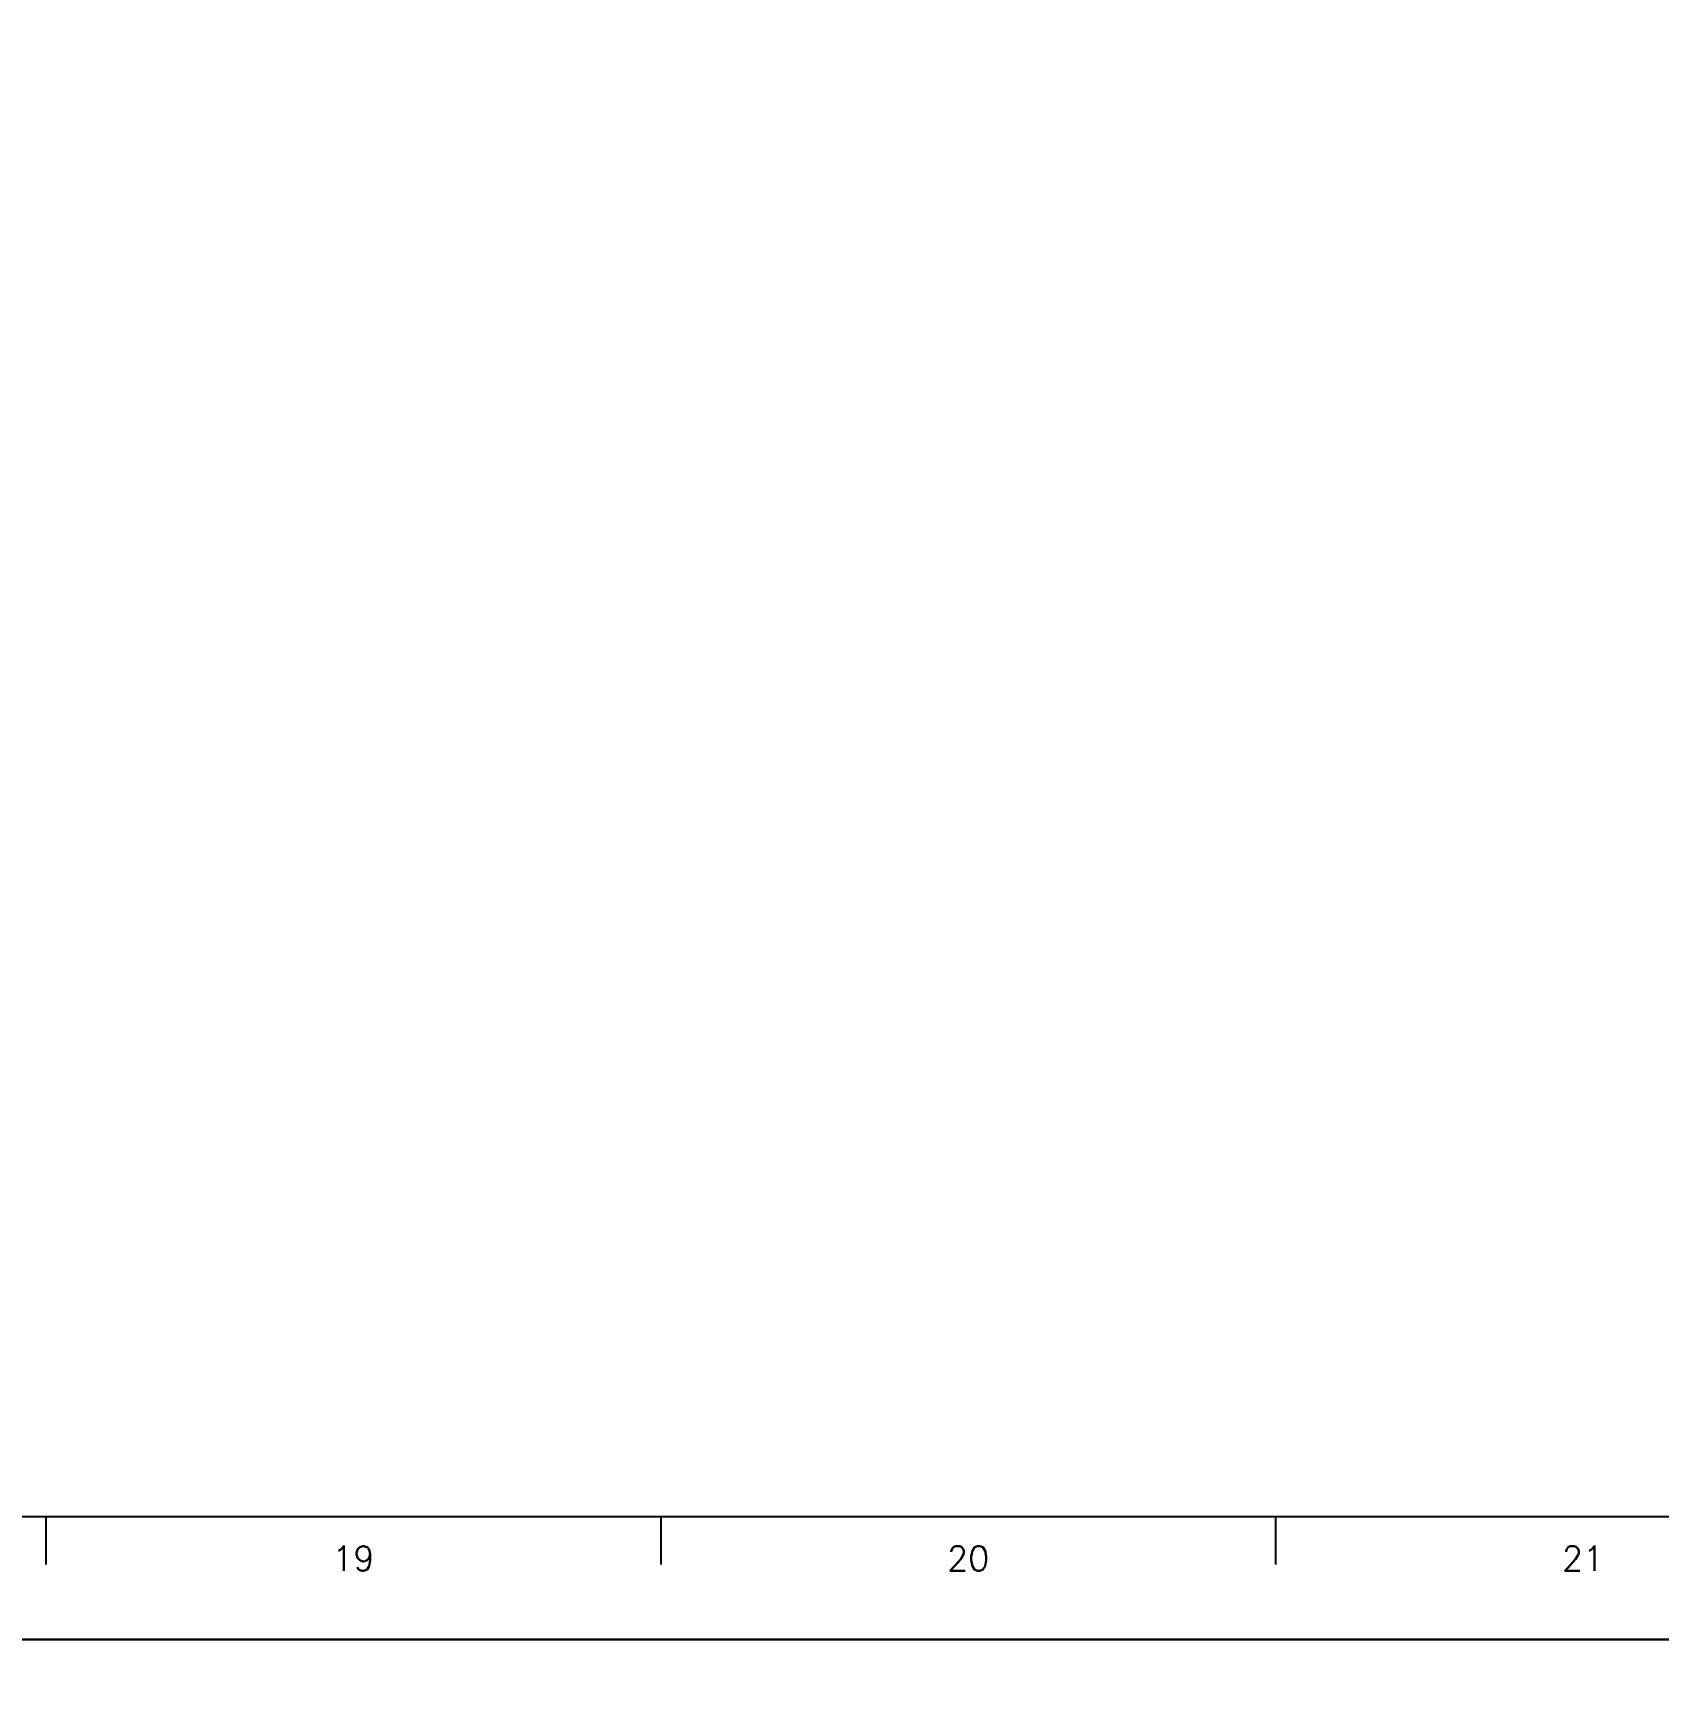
# Model space of a CAD drawing. Header units: inches. Extents: x 18712 to 314639, y 0 to 420500.
# Drawn here: x 111177 to 124394, y 167902 to 181263 of the extents above; entities that cross this region are included whole.
import ezdxf
from ezdxf.enums import TextEntityAlignment as Align

# ---------------------------------------------------------------- set-up
doc = ezdxf.new("R2010")
doc.units = ezdxf.units.IN
doc.header["$LTSCALE"] = 1000
doc.header["$MEASUREMENT"] = 0
doc.layers.get('0').update_dxf_attribs({"true_color": 0xffffff})
for name, color, linetype, true_color in [('TK', 7, 'Continuous', 0xffffff), ('TK-TEXT', 4, 'Continuous', 0x00ffff), ('ZG-图号', 2, 'Continuous', 0xffff00), ('ZG-图名', 1, 'Continuous', 0xff0000), ('ZG-图框层', 4, 'Continuous', 0x00ffff)]:
    doc.layers.add(name, color=color, linetype=linetype, true_color=true_color)
doc.styles.add('-宋体', font='simsun.ttc', dxfattribs={"height": 0.2, "bigfont": 'gbcbig.shx'})
doc.styles.add('ISOCP', font='txt.shx', dxfattribs={"height": 0.2, "bigfont": 'gbcbig.shx'})

# ---------------------------------------------------------------- blocks, each defined once
blk = doc.blocks.new('A$C6f5e09ec')
at = {"layer": 'TK', "lineweight": -3}
for p, q in [((-109929, -82100), (5471, -82100)), ((-19929, -82100), (-19929, -82491)), ((-14929, -82100), (-14929, -82491)), ((-9929, -82100), (-9929, -82491))]:
    blk.add_line(p, q, dxfattribs=at)
at = {"layer": 'ZG-图框层', "lineweight": -3}
blk.add_line((-109929, -82100), (5471, -82100), dxfattribs=at)
at = {"layer": 'TK', "style": 'ISOCP'}
for s, p in [('19', (-17429, -82441)), ('20', (-12429, -82441)), ('21', (-7429, -82441))]:
    blk.add_text(s, height=200, dxfattribs=at).set_placement(p, align=Align.MIDDLE_CENTER)
at = {"layer": 'TK-TEXT', "style": '-宋体', "width": 0.8}
for tag, p, height in [('若羌县文化体育广播电视和旅游局', (1803, -65292), 189), ('巴州米兰长城国家文化公园建设项目', (1723, -66433), 189), ('结构', (1854, -78522), 300), ('1:100', (4296, -78522), 300), ('2022.07', (1480, -80877), 300), ('A', (4651, -80873), 300)]:
    blk.add_attdef(tag, p, '', height=height, dxfattribs=at)
blk.add_attdef('QFAHJJ-2022-012', text='', height=300, dxfattribs=at).set_placement((3357, -67621), align=Align.CENTER)
at = {"layer": 'ZG-图号', "style": '-宋体', "width": 0.8}
blk.add_attdef('结施-03', (1805, -79277), '', height=300, dxfattribs=at)
at = {"layer": 'ZG-图名', "style": '-宋体', "width": 0.8}
blk.add_attdef('框架柱平面布置图', (1991, -69635), '', height=300, dxfattribs=at)

msp = doc.modelspace()

# ---------------------------------------------------------------- linework, layer by layer
at = {"layer": 'TK', "lineweight": -3}
for points in [[(18712.2, 252300), (18712.2, 168200), (137612.2, 168200), (137612.2, 252300)], [(18712.2, 168200), (18712.2, 84100), (137612.2, 84100), (137612.2, 168200)]]:
    msp.add_lwpolyline(points, close=True, dxfattribs=at)
at = {"layer": 'ZG-图框层', "lineweight": -3}
for points in [[(18712.2, 168200), (137612.2, 168200), (137612.2, 252300), (18712.2, 252300)], [(18712.2, 84100), (137612.2, 84100), (137612.2, 168200), (18712.2, 168200)]]:
    msp.add_lwpolyline(points, close=True, dxfattribs=at)

# ---------------------------------------------------------------- block references
msp.add_blockref('A$C6f5e09ec', (131212.2, 251300))

doc.saveas('drawing.dxf')
